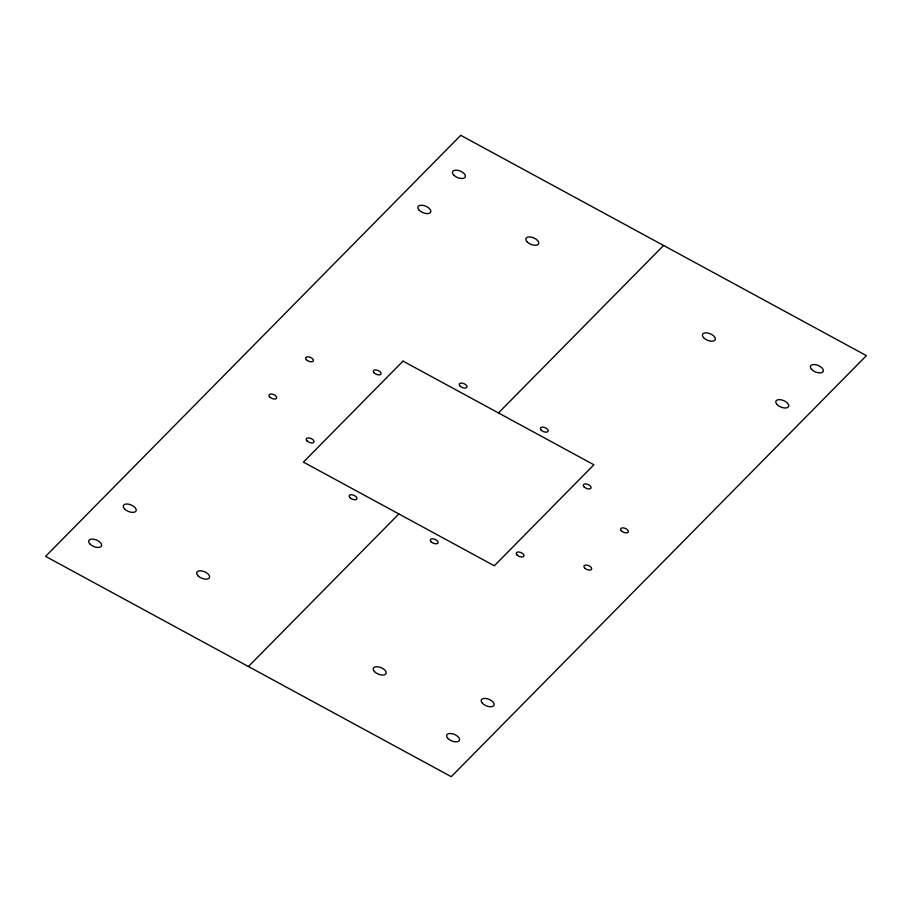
<?xml version="1.0" encoding="UTF-8"?>
<svg xmlns="http://www.w3.org/2000/svg" width="912" height="912" viewBox="0 0 912 912"><rect width="100%" height="100%" fill="white"/><g stroke="black" fill="none" stroke-linecap="round" stroke-linejoin="round"><path stroke-width="1.37" d="M248.429 666.524L398.863 513.946M498.454 412.942L663.571 245.476M460.742 135.318L45.6 556.377L451.258 776.682L866.4 355.623L460.742 135.318M403.013 361.106L303.411 462.11L494.315 565.782L593.906 464.778L403.013 361.106M703.631 337.702A6.897 3.534 22.4 0 0 714.848 340.256A6.897 3.534 22.4 0 0 708.168 333.097A6.897 3.534 22.4 0 0 703.631 337.702M777.001 404.483A6.897 3.534 22.4 0 0 788.219 407.048A6.897 3.534 22.4 0 0 781.55 399.889A6.897 3.534 22.4 0 0 777.001 404.483M811.6 369.406A6.897 3.534 22.4 0 0 822.818 371.959A6.897 3.534 22.4 0 0 816.137 364.8A6.897 3.534 22.4 0 0 811.6 369.406M374.444 671.563A6.897 3.534 22.4 0 0 385.662 674.116A6.897 3.534 22.4 0 0 378.993 666.957A6.897 3.534 22.4 0 0 374.444 671.563M482.425 703.266A6.897 3.534 22.4 0 0 493.643 705.82A6.897 3.534 22.4 0 0 486.962 698.66A6.897 3.534 22.4 0 0 482.425 703.266M447.826 738.355A6.897 3.534 22.4 0 0 459.044 740.909A6.897 3.534 22.4 0 0 452.363 733.75A6.897 3.534 22.4 0 0 447.826 738.355M621.346 530.773A4.138 2.12 22.4 0 0 628.083 532.312A4.138 2.12 22.4 0 0 624.07 528.014A4.138 2.12 22.4 0 0 621.346 530.773M584.66 567.994A4.138 2.12 22.4 0 0 591.386 569.521A4.138 2.12 22.4 0 0 587.374 565.223A4.138 2.12 22.4 0 0 584.66 567.994M541.112 430.065A4.138 2.12 22.4 0 0 547.85 431.593A4.138 2.12 22.4 0 0 543.837 427.295A4.138 2.12 22.4 0 0 541.112 430.065M584.056 486.848A4.138 2.12 22.4 0 0 590.782 488.387A4.138 2.12 22.4 0 0 586.769 484.09A4.138 2.12 22.4 0 0 584.056 486.848M516.956 554.895A4.138 2.12 22.4 0 0 523.693 556.434A4.138 2.12 22.4 0 0 519.68 552.136A4.138 2.12 22.4 0 0 516.956 554.895M431.034 541.705A4.138 2.12 22.4 0 0 437.771 543.233A4.138 2.12 22.4 0 0 433.759 538.946A4.138 2.12 22.4 0 0 431.034 541.705M527.045 241.805A6.897 3.534 22.4 0 0 538.262 244.359A6.897 3.534 22.4 0 0 531.582 237.2A6.897 3.534 22.4 0 0 527.045 241.805M419.075 210.102A6.897 3.534 22.4 0 0 430.293 212.656A6.897 3.534 22.4 0 0 423.613 205.496A6.897 3.534 22.4 0 0 419.075 210.102M453.663 175.013A6.897 3.534 22.4 0 0 464.881 177.566A6.897 3.534 22.4 0 0 458.212 170.407A6.897 3.534 22.4 0 0 453.663 175.013M197.87 575.666A6.897 3.534 22.4 0 0 209.087 578.219A6.897 3.534 22.4 0 0 202.407 571.06A6.897 3.534 22.4 0 0 197.87 575.666M124.488 508.873A6.897 3.534 22.4 0 0 135.706 511.438A6.897 3.534 22.4 0 0 129.025 504.268A6.897 3.534 22.4 0 0 124.488 508.873M89.889 543.962A6.897 3.534 22.4 0 0 101.107 546.516A6.897 3.534 22.4 0 0 94.438 539.357A6.897 3.534 22.4 0 0 89.889 543.962M306.364 359.716A4.138 2.12 22.4 0 0 313.101 361.243A4.138 2.12 22.4 0 0 309.088 356.957A4.138 2.12 22.4 0 0 306.364 359.716M269.678 396.925A4.138 2.12 22.4 0 0 276.404 398.464A4.138 2.12 22.4 0 0 272.392 394.166A4.138 2.12 22.4 0 0 269.678 396.925M459.979 386.004A4.138 2.12 22.4 0 0 466.716 387.532A4.138 2.12 22.4 0 0 462.703 383.234A4.138 2.12 22.4 0 0 459.979 386.004M374.068 372.803A4.138 2.12 22.4 0 0 380.794 374.342A4.138 2.12 22.4 0 0 376.781 370.044A4.138 2.12 22.4 0 0 374.068 372.803M306.968 440.861A4.138 2.12 22.4 0 0 313.705 442.388A4.138 2.12 22.4 0 0 309.692 438.091A4.138 2.12 22.4 0 0 306.968 440.861M349.912 497.644A4.138 2.12 22.4 0 0 356.638 499.172A4.138 2.12 22.4 0 0 352.625 494.885A4.138 2.12 22.4 0 0 349.912 497.644"/></g></svg>
